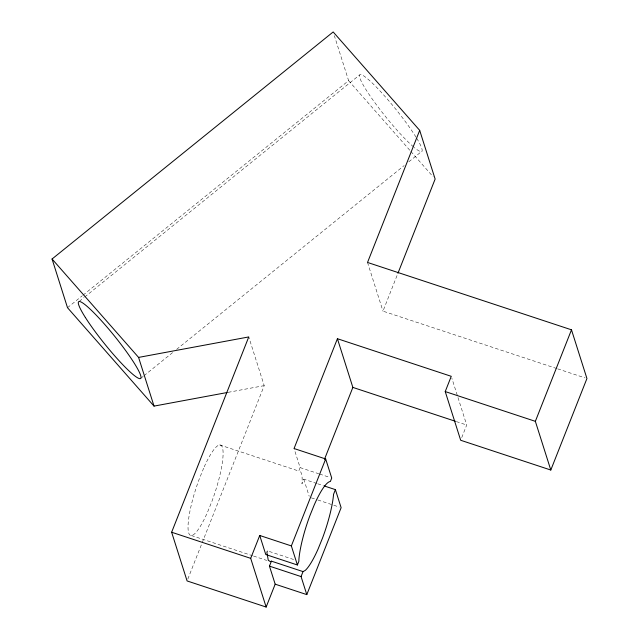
<?xml version="1.0" encoding="UTF-8"?>
<svg xmlns="http://www.w3.org/2000/svg" width="639" height="639" viewBox="0 0 639 639"><rect width="100%" height="100%" fill="white"/><g stroke="black" fill="none" stroke-linecap="round" stroke-linejoin="round"><path stroke-width="0.48" stroke-dasharray="3.19 2.4" d="M267.214 554.221L267.254 550.794L294.228 559.7M187.818 579.086L264.203 385.637L248.755 336.937M266.072 553.789L267.254 550.794M316.8 483.491L303.781 479.186L301.951 483.827A47.613 9.673 -71.7 0 0 298.748 471.039L300.106 467.596L294.052 448.53M556.721 368.535L382.977 311.145L397.562 274.203M461.741 437.571L466.702 425.015L451.845 378.184M67.51 307.702L82.263 295.785M83.046 295.154L348.614 80.65L334.357 35.696M79.26 301.392L83.917 297.63M84.699 296.999L359.589 74.971M140.899 378.208L143.232 376.323M144.007 375.7L172.738 352.488M176.62 349.357L404.144 165.581M408.8 161.819L422.004 151.155M228.131 392.338L264.203 385.637M557.663 368.847L585.044 377.897M456.35 421.596L466.702 425.015M300.106 467.596L318.709 473.747M319.636 474.05L329.868 477.429M219.696 444.928L298.748 471.039M317.735 483.795L323.31 485.64M311.361 497.845L316.944 499.69M317.871 499.994L339.261 507.062M191.428 535.546L252.605 555.754M253.547 556.066L266.719 560.419M348.614 80.65L410.222 150.724M410.877 151.475L433.162 176.819M367.529 262.453L382.977 311.145M303.781 479.186L309.204 496.279M416.764 138.351A49.315 6.302 51.1 0 1 414.296 147.545M413.601 146.962A49.315 6.302 51.1 0 1 367.856 92.567A49.315 6.302 51.1 0 1 370.876 81.744A49.315 6.302 51.1 0 1 416.237 137.497M203.641 468.171L199.192 479.17A47.613 9.673 -71.7 0 0 188.537 532.359A47.613 9.673 -71.7 0 0 207.483 512.302L211.932 501.311A47.613 9.673 -71.7 0 0 222.588 448.115A47.613 9.673 -71.7 0 0 203.641 468.171"/><path stroke-width="0.96" d="M267.214 554.221L268.276 560.291L270.481 561.665L271.415 561.154L303.038 571.601L305.274 570.387A47.613 9.673 -71.7 0 0 318.158 548.861L322.607 537.862A47.613 9.673 -71.7 0 0 333.566 494.274L335.403 489.634L324.245 485.952M271.415 561.154L269.45 566.13L275.177 584.174L266.143 607.05L187.091 580.939L171.643 532.239L248.755 336.937L138.583 357.409L52.063 259.003L333.167 31.95L419.687 130.356L435.135 179.056L397.929 273.276M266.143 607.05L250.696 558.35L259.73 535.474L291.352 545.922L297.399 564.988L265.776 554.54L259.73 535.474M419.687 130.356L367.529 262.453L571.49 329.82L586.937 378.52L550.802 470.032L460.679 440.263L445.231 391.571L451.254 376.315L337.416 338.71L294.052 448.53L325.674 458.978L331.729 478.044L330.371 481.486A47.613 9.673 -71.7 0 0 314.316 504.73L309.867 515.729A47.613 9.673 -71.7 0 0 298.908 559.317L298.876 561.242L297.399 564.988M324.444 459.393L352.864 387.41L337.416 338.71M291.352 545.922L325.674 458.978M275.177 584.174L306.8 594.613L301.073 576.578L303.038 571.601M306.8 594.613L341.122 507.678L335.403 489.634M550.802 470.032L535.354 421.333L571.49 329.82M52.063 259.003L67.51 307.702L154.031 406.108L227.157 392.522M445.231 391.571L535.354 421.333M352.864 387.41L455.415 421.285M171.643 532.239L250.696 558.35M269.45 566.13L301.073 576.578M138.583 357.409L154.031 406.108M85.354 317.447A49.315 6.302 51.1 0 0 139.006 378.472A49.315 6.302 51.1 0 0 104.716 324.42A49.315 6.302 51.1 0 0 85.354 317.447"/></g></svg>
